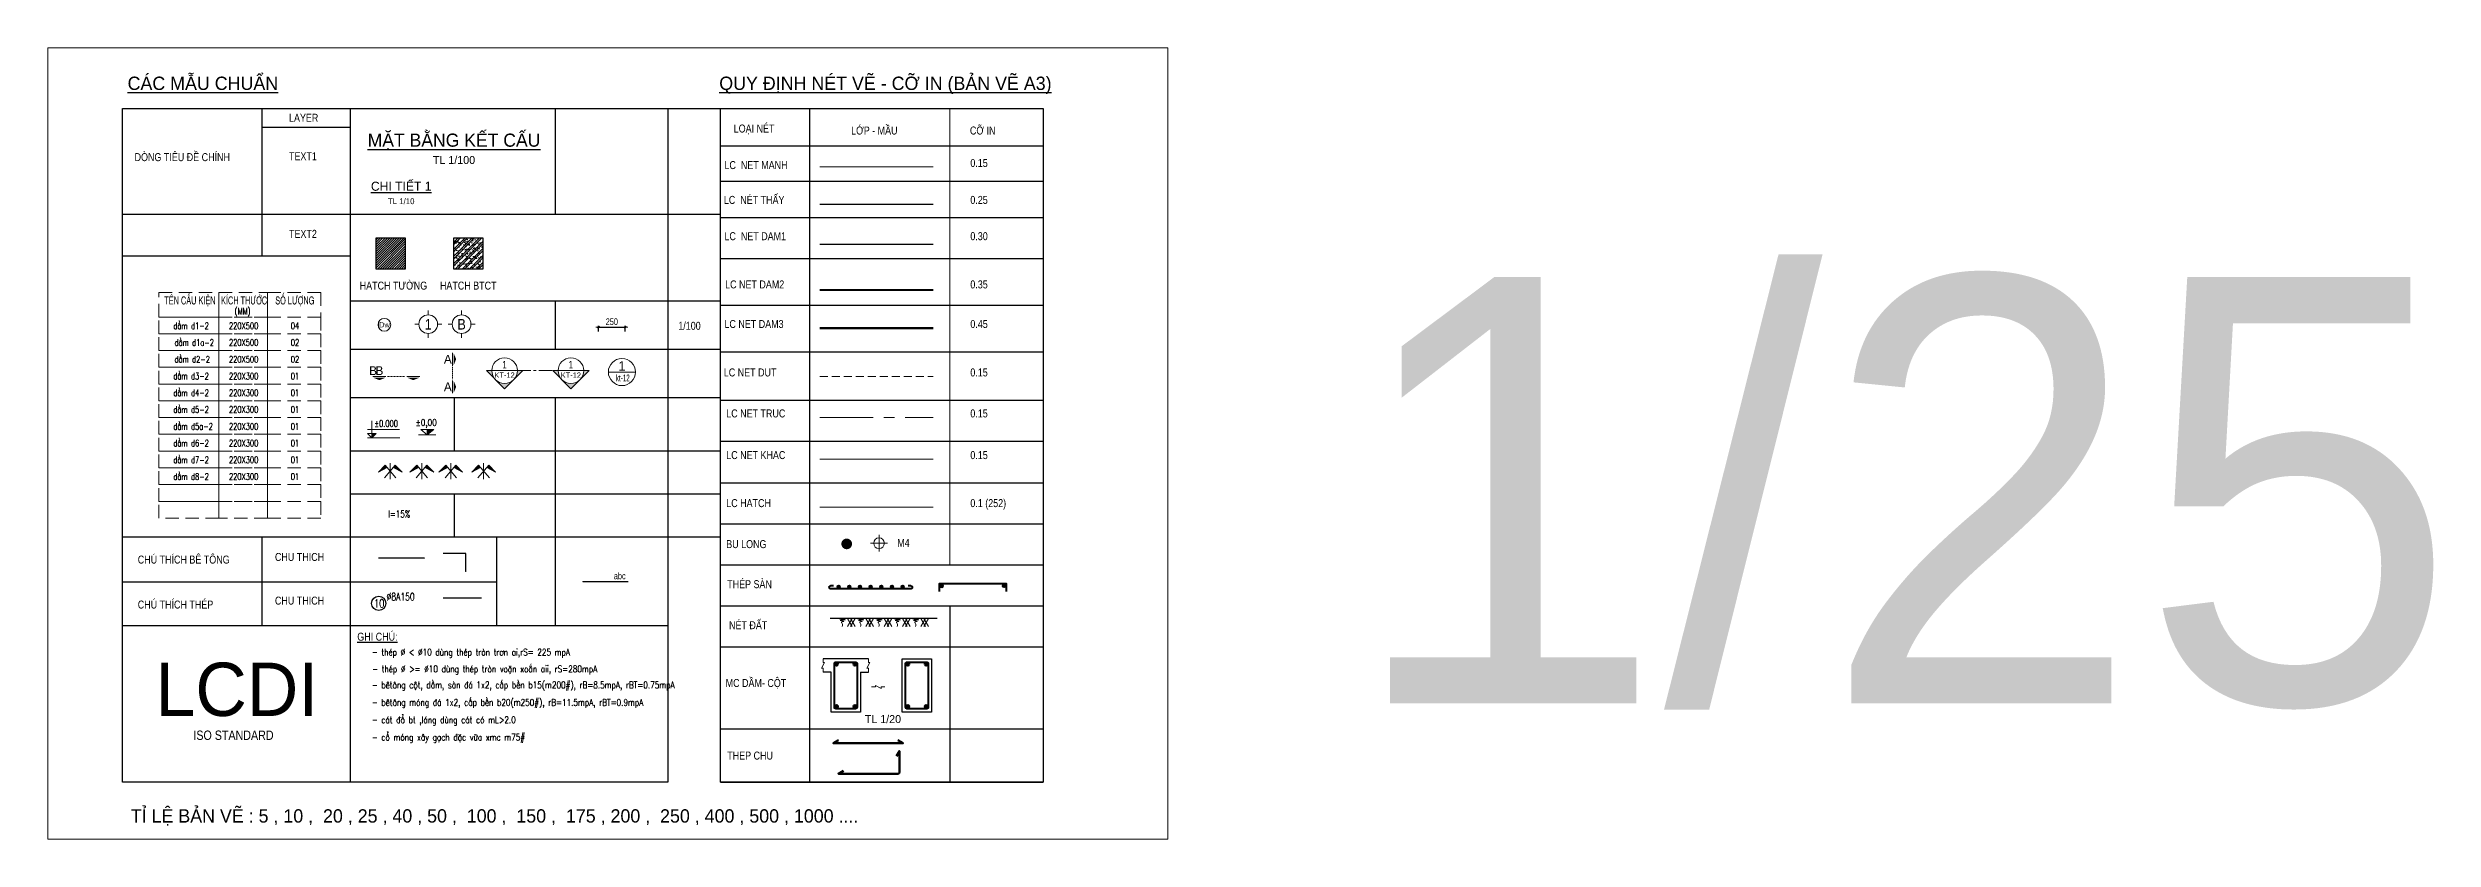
# Model space of a CAD drawing. Header units: millimetres. Extents: x 5243337 to 5938936, y 490824 to 785930.
# Drawn here: x 5243337 to 5265700, y 547435 to 554860 of the extents above; entities that cross this region are included whole.
import ezdxf
from ezdxf.enums import TextEntityAlignment as Align

# ---------------------------------------------------------------- set-up
doc = ezdxf.new("R2010")
doc.units = ezdxf.units.MM
doc.header["$MEASUREMENT"] = 0
doc.header["$PDMODE"] = 32
for name, pattern in [('ACAD_ISO07W100', [3, 0, -3]), ('CENTER', [2, 1.25, -0.25, 0.25, -0.25]), ('CENTERX2', [4, 2.5, -0.5, 0.5, -0.5]), ('DASHDOT', [1, 0.5, -0.25, 0, -0.25]), ('HIDDEN', [0.375, 0.25, -0.125])]:
    doc.linetypes.add(name, pattern=pattern)
doc.layers.get('0').update_dxf_attribs({"lineweight": 0})
doc.layers.get('Defpoints').update_dxf_attribs({"lineweight": 0})
for name, color, linetype, lineweight in [('A-WIPEOUT', 254, 'ACAD_ISO07W100', 0), ('dim', 144, 'Continuous', 13), ('LC Dim', 8, 'Continuous', 18), ('LC Hatch', 252, 'Continuous', 9), ('LC Hatch @ 1', 252, 'Continuous', 9), ('LC ISO', 153, 'Continuous', 13), ('LC Khac', 4, 'Continuous', 9), ('LC MANH DUT', 35, 'HIDDEN', 5), ('LC Net dam 1', 30, 'Continuous', 30), ('LC Net dam2', 6, 'Continuous', 40), ('LC Net dam3', 1, 'Continuous', 60), ('LC Net khuat', 4, 'HIDDEN', 13), ('LC Net manh', 9, 'Continuous', 5), ('LC Net thay', 7, 'Continuous', 25), ('LC Net truc', 8, 'DASHDOT', 13), ('LC Text1', 3, 'Continuous', 20), ('LC Text2', 7, 'Continuous', 25), ('text', 1, 'Continuous', 20)]:
    doc.layers.add(name, color=color, linetype=linetype, lineweight=lineweight)
doc.styles.add('arial', font='arial.ttf', dxfattribs={"width": 0.8})
doc.styles.add('Brief text', font='VHHELS.TTF')
doc.styles.add('General text 2', font='arial.ttf')
doc.styles.add('HOATBIF', font='hoatbif.shx', dxfattribs={"width": 0.8})
doc.styles.add('LC 1', font='VHAVANB.TTF')
doc.styles.add('LC 2', font='VHARIALN.TTF', dxfattribs={"width": 0.7})
doc.styles.add('LC 3', font='vnsimli.shx', dxfattribs={"width": 0.75})
doc.styles.add('T1', font='Vnsimli.shx', dxfattribs={"width": 0.8})
doc.styles.add('T2', font='VHARIAL.TTF', dxfattribs={"width": 0.8})
doc.styles.add('text', font='hoatbif.shx', dxfattribs={"width": 0.7})
doc.styles.add('text1', font='VHHELS.TTF', dxfattribs={"width": 0.7, "height": 300})
doc.dimstyles.new('1-100(1-25)', dxfattribs={"dimscale": 25, "dimtxt": 2.5, "dimasz": 0.35, "dimexe": 0.5, "dimexo": 1, "dimgap": 0.8, "dimtad": 1, "dimdec": 0, "dimzin": 0, "dimdsep": 46, "dimtxsty": 'HOATBIF', "dimblk1": 'DOT', "dimblk2": 'DOT', "dimsah": 1, "dimcen": -1, "dimdle": 1, "dimclrd": 256, "dimclre": 256, "dimclrt": 4, "dimadec": 3, "dimazin": 2, "dimtfac": 0.333333, "dimtdec": 0, "dimtix": 1, "dimtmove": 2, "dimatfit": 3, "dimldrblk": 'DOT', "dimfxl": 1, "dimtvp": 0.833333, "dimtolj": 1, "dimtzin": 0, "dimarcsym": 0})

# ---------------------------------------------------------------- blocks, each defined once
blk = doc.blocks.new('CT')
at = {"layer": 'LC Khac'}
blk.add_hatch(color=252, dxfattribs=at).paths.add_polyline_path([(3.25, 1.6), (1.64, 1.6), (1.64, 0)])
at = {"layer": 'LC Khac', "color": 9, "ltscale": 50}
for p, q in [((12.09, 0), (0, 0)), ((0.05, 3.14), (12, 3.14))]:
    blk.add_line(p, q, dxfattribs=at)
for points in [[(1.64, 0), (0.03, 1.6), (1.64, 1.6)], [(1.64, 6.43), (1.64, 0)], [(1.64, 0), (3.25, 1.6), (1.64, 1.6)]]:
    blk.add_lwpolyline(points, dxfattribs=at)
at = {"layer": 'LC Khac', "color": 3, "style": 'LC 3', "width": 0.75}
blk.add_attdef('CT', (1.91, 3.5), '', height=2.2, dxfattribs=at)
blk = doc.blocks.new('DXicon')
at = {"layer": 'LC Hatch', "ltscale": 50}
for points in [[(-1.15, 4.39), (-1.9, 5.26), (-4.45, 2.69)], [(4.45, 2.69), (1.9, 5.26), (1.15, 4.39)]]:
    blk.add_hatch(color=252, dxfattribs=at).paths.add_polyline_path(points)
at = {"layer": 'LC Net manh', "color": 8, "ltscale": 50}
for p, q in [((-1.9, 5.26), (-4.45, 2.69)), ((-4.45, 2.69), (-1.15, 4.39)), ((-2.13, 0.57), (1.9, 5.26)), ((2.13, 0.57), (-1.9, 5.26)), ((0, 0.04), (0, 6.04)), ((4.45, 2.69), (1.15, 4.39)), ((1.9, 5.26), (4.45, 2.69))]:
    blk.add_line(p, q, dxfattribs=at)
blk = doc.blocks.new('DOT')
at = {"layer": 'dim'}
for p, q in [((-3, 0), (3, 0)), ((-1, -1), (1, 1))]:
    blk.add_line(p, q, dxfattribs=at)
blk.add_lwpolyline([(0.5, 1), (-1, -0.5), (-0.5, -1), (1, 0.5)], close=True, dxfattribs=at)
blk = doc.blocks.new('thep tron 2')
at = {"layer": 'LC Net dam2'}
for p, q in [((-0.5, 0.5), (0.5, 0.5)), ((0.35, 0.85), (-0.35, 0.15)), ((-0.35, 0.85), (0.35, 0.15)), ((0, 1), (0, 0))]:
    blk.add_line(p, q, dxfattribs=at)
blk.add_circle((0, 0.5), 0.5, dxfattribs=at)
blk = doc.blocks.new('theptron1')
at = {"layer": 'LC Net dam3'}
for p, q in [((-0.5, 0), (0.5, 0)), ((-0.35, 0.35), (0.35, -0.35)), ((0.35, 0.35), (-0.35, -0.35)), ((0, 0.5), (0, -0.5))]:
    blk.add_line(p, q, dxfattribs=at)
blk.add_circle((0, 0), 0.5, dxfattribs=at)
blk = doc.blocks.new('mat dat')
at = {"layer": 'LC Net manh'}
for p, q in [((2, 0), (3.73, -3)), ((3.73, 0), (2, -3)), ((3.15, 0), (4.88, -3)), ((4.88, 0), (3.15, -3))]:
    blk.add_line(p, q, dxfattribs=at)
blk.add_spline([(0, 0), (-1.21, -0.12), (1.21, -0.52), (-0.75, -0.75), (0.58, -1.1), (-0.23, -1.33), (0.06, -2.19), (0, -3)], degree=3, dxfattribs=at)
blk = doc.blocks.new('bu lon')
at = {"layer": 'LC Khac', "color": 9}
for p, q in [((0.79, 0), (-0.79, 0)), ((0, -0.79), (0, 0.79))]:
    blk.add_line(p, q, dxfattribs=at)
at = {"layer": 'LC Khac', "color": 7}
blk.add_circle((0, 0), 0.5, dxfattribs=at)
blk = doc.blocks.new('TTRUC')
at = {"layer": 'LC ISO'}
for p, q in [((-6.9, 0), (-10.1, 0)), ((0, 6.9), (0, 10.1)), ((6.9, 0), (10.1, 0)), ((0, -6.9), (0, -10.1))]:
    blk.add_line(p, q, dxfattribs=at)
at = {"layer": 'LC Net manh'}
blk.add_circle((0, 0), 6.95, dxfattribs=at)
blk = doc.blocks.new('TIEUDE1')
at = {"layer": 'LC Text2', "color": 7, "style": 'LC 1'}
blk.add_attdef('TIªU§Ò', text='', height=5, dxfattribs=at).set_placement((0, 0), align=Align.BOTTOM_CENTER)
blk.add_attdef('TL', text='', height=3, dxfattribs=at).set_placement((0, -2), align=Align.TOP_CENTER)
blk = doc.blocks.new('TIEUDE2')
at = {"layer": 'LC Text2', "color": 7, "style": 'LC 1'}
blk.add_attdef('%%UTIªU§Ò', text='', height=3.5, dxfattribs=at).set_placement((0, 0), align=Align.BOTTOM_CENTER)
blk.add_attdef('TL', text='', height=2.2, dxfattribs=at).set_placement((0, -1.8), align=Align.TOP_CENTER)
blk = doc.blocks.new('*D50')
at = {"layer": 'Defpoints', "color": 0, "ltscale": 500, "transparency": 16777216}
for p in [(5248500, 552174), (5248750, 552238), (5248750, 552174)]:
    blk.add_point(p, dxfattribs=at)
at = {"layer": 'LC Dim', "lineweight": -2, "ltscale": 500, "transparency": 16777216}
for p, q in [((5248500, 552199), (5248500, 552250)), ((5248509, 552238), (5248741, 552238)), ((5248750, 552199), (5248750, 552250))]:
    blk.add_line(p, q, dxfattribs=at)
at = {"layer": 'LC Dim', "lineweight": -2, "ltscale": 500, "transparency": 16777216, "xscale": 8.75, "yscale": 8.75, "zscale": 8.75, "rotation": 180}
blk.add_blockref('DOT', (5248500, 552238), dxfattribs=at)
at = {"layer": 'LC Dim', "lineweight": -2, "ltscale": 500, "transparency": 16777216, "xscale": 8.75, "yscale": 8.75, "zscale": 8.75}
blk.add_blockref('DOT', (5248750, 552238), dxfattribs=at)
at = {"layer": 'LC Dim', "color": 4, "ltscale": 500, "transparency": 16777216, "insert": (5248625, 552289), "char_height": 62.5, "attachment_point": 5, "style": 'HOATBIF'}
blk.add_mtext('\\A1;250', dxfattribs=at)
blk = doc.blocks.new('_Dot')
at = {"color": 0, "linetype": 'ByBlock', "lineweight": -2}
blk.add_line((-0.5, 0), (-1, 0), dxfattribs=at)
at = {"color": 0, "linetype": 'ByBlock', "const_width": 0.5}
blk.add_lwpolyline([(-0.25, 0, 1), (0.25, 0, 1)], format="xyb", close=True, dxfattribs=at)
blk = doc.blocks.new('trich CT')
blk.add_line((-500, 0), (500, 0))
blk.add_circle((0, 0), 500)
at = {"layer": 'text', "style": 'text1'}
blk.add_attdef('T', text='', height=350, dxfattribs=at).set_placement((0, 223), align=Align.MIDDLE_CENTER)
at = {"layer": 'text', "linetype": 'ByBlock', "style": 'text', "width": 0.7}
blk.add_attdef('KT', text='', height=250, dxfattribs=at).set_placement((0, -217), align=Align.MIDDLE_CENTER)
blk = doc.blocks.new('*U34')
h = blk.add_hatch(color=256)
h.paths.add_polyline_path([(0, -8.5), (4.2, -4.2, -0.198912), (0, -6, -0.198912), (-4.2, -4.2)])
h.paths.add_polyline_path([(8.5, 0), (6, 0, -0.198912), (4.2, -4.2)])
h.paths.add_polyline_path([(-4.2, -4.2, -0.198912), (-6, 0), (-8.5, 0)])
h = blk.add_hatch(color=256)
h.paths.add_polyline_path([(31.1, -8.5), (35.3, -4.2, -0.198912), (31.1, -6, -0.198912), (26.8, -4.2)])
h.paths.add_polyline_path([(39.6, 0), (37.1, 0, -0.198912), (35.3, -4.2)])
h.paths.add_polyline_path([(26.8, -4.2, -0.198912), (25.1, 0), (22.6, 0)])
for p, q in [((-6, 0), (6, 0)), ((25.1, 0), (37.1, 0))]:
    blk.add_line(p, q)
at = {"linetype": 'CENTER', "ltscale": 5}
blk.add_line((6, 0), (25.1, 0), dxfattribs=at)
for points in [[(6, 0), (8.5, 0), (0, -8.5), (-8.5, 0), (-6, 0)], [(37.1, 0), (39.6, 0), (31.1, -8.5), (22.6, 0), (25.1, 0)]]:
    blk.add_lwpolyline(points)
for centre in [(0, 0), (31.1, 0)]:
    blk.add_circle(centre, 6)
at = {"layer": 'text', "style": 'Brief text', "width": 0.8, "flags": 8}
for tag, p in [('VIEW-NUMBER2', (0, 52)), ('VIEW-NUMBER1', (0, 0))]:
    blk.add_attdef(tag, text='', height=3.5, dxfattribs=at).set_placement(p, align=Align.BOTTOM_CENTER)
at = {"layer": 'text', "style": 'arial', "width": 0.8, "flags": 8}
for tag, p in [('SHEET-NUMBER2', (0, 51.1)), ('SHEET-NUMBER1', (0, -0.9))]:
    blk.add_attdef(tag, text='', height=2.5, dxfattribs=at).set_placement(p, align=Align.TOP_CENTER)
blk = doc.blocks.new('Caodo1')
at = {"layer": 'LC Text1'}
blk.add_hatch(color=256, dxfattribs=at).paths.add_polyline_path([(0, 200), (0, 0), (243, 200)])
for p, q in [((324, 0), (-324, 0)), ((0, 0), (0, 200))]:
    blk.add_line(p, q, dxfattribs=at)
blk.add_lwpolyline([(-243, 200), (243, 200), (0, 0), (0, 0)], close=True, dxfattribs=at)
at = {"layer": 'LC Text1', "style": 'T1', "width": 0.8}
blk.add_attdef('%%P0,00', text='', height=250, dxfattribs=at).set_placement((-39, 460), align=Align.MIDDLE_CENTER)
blk = doc.blocks.new('*U19')
at = {"layer": 'A-WIPEOUT'}
blk.add_lwpolyline([(0, 4.2), (-2.5, 3.4), (-4, 1.3), (-4, -1.3), (-2.5, -3.4), (0, -4.2), (2.5, -3.4), (4, -1.3), (4, 1.3), (2.5, 3.4)], close=True, dxfattribs=at)
blk.add_wipeout([(0, 4.2), (-2.5, 3.4), (-4, 1.3), (-4, -1.3), (-2.5, -3.4), (0, -4.2), (2.5, -3.4), (4, -1.3), (4, 1.3), (2.5, 3.4)]).dxf.layer = 'A-WIPEOUT'
blk.add_circle((0, 0), 4.25)
at = {"layer": 'text', "style": 'General text 2', "width": 0.8, "flags": 8}
blk.add_attdef('SYMBOL', text='', height=3.5, dxfattribs=at).set_placement((0, 0), align=Align.MIDDLE_CENTER)
blk = doc.blocks.new('matcatdoc')
at = {"layer": 'LC Khac', "color": 1, "ltscale": 2}
for p, q in [((0, 485), (0, 0)), ((0, -550), (0, -1036))]:
    blk.add_line(p, q, dxfattribs=at)
for points in [[(134, 243, 0, 471, 0), (37, 243, 275, 275, 0)], [(134, -793, 0, 471, 0), (37, -793, 275, 275, 0)]]:
    blk.add_lwpolyline(points, format="xyseb", dxfattribs=at)
at = {"layer": 'LC MANH DUT', "ltscale": 200}
blk.add_line((0, -49), (0, -506), dxfattribs=at)
at = {"ltscale": 2, "style": 'LC 1'}
for p in [(-179, 243), (-179, -793)]:
    blk.add_attdef('LC', text='', height=330, dxfattribs=at).set_placement(p, align=Align.MIDDLE_CENTER)
blk = doc.blocks.new('*U32')
at = {"layer": 'LC Khac', "color": 1, "ltscale": 2}
for p, q in [((0, 0), (-485, 0)), ((1271, 0), (785, 0))]:
    blk.add_line(p, q, dxfattribs=at)
for points in [[(-243, -134, 0, 471, 0), (-243, -37, 275, 275, 0)], [(1028, -134, 0, 471, 0), (1028, -37, 275, 275, 0)]]:
    blk.add_lwpolyline(points, format="xyseb", dxfattribs=at)
at = {"layer": 'LC MANH DUT', "ltscale": 300}
blk.add_line((66, 0), (732, 0), dxfattribs=at)
at = {"ltscale": 2, "style": 'LC 1'}
for p in [(-243, 222), (1028, 222)]:
    blk.add_attdef('LC', text='', height=330, dxfattribs=at).set_placement(p, align=Align.MIDDLE_CENTER)

msp = doc.modelspace()

# ---------------------------------------------------------------- hatches: boundary and pattern name
at = {"layer": 'LC Hatch @ 1', "ltscale": 2}
h = msp.add_hatch(dxfattribs=at)
h.set_pattern_fill('ANSI31', color=256, scale=125)
h.set_pattern_definition([(45, (5246410.846, 568343.677), (-11.048543, 11.048543), [])])
h.paths.add_polyline_path([(5246689.3, 552783.1), (5246689.3, 553077.4), (5246416.8, 553077.4), (5246416.8, 552783.1)])
h = msp.add_hatch(dxfattribs=at)
h.set_pattern_fill('BTCT', color=256, scale=12.5)
h.set_pattern_definition([(50, (5246540.97, 568343.68), (89.65752, -7.844), [9.375, -103.125]), (355, (5246540.97, 568343.68), (-17.3439, 94.024), [7.5, -82.5]), (100.4514, (5246548.44, 568343.02), (72.31367, 86.17994), [7.9675, -87.64276]), (46.1842, (5246540.97, 568368.68), (133.4051, -20.6899), [14.0625, -154.6875]), (96.6356, (5246552.09, 568366.95), (116.8328, 121.7647), [11.9513, -131.4641]), (351.1842, (5246540.97, 568368.68), (116.8327, 121.7648), [11.25, -123.75]), (21, (5246553.47, 568362.43), (74.61338, -50.32736), [9.375, -103.125]), (326, (5246553.47, 568362.43), (30.4144, 90.64376), [7.5, -82.5]), (71.4514, (5246559.69, 568358.23), (105.02783, 40.3163), [7.9675, -87.64276]), (37.5, (5246540.972, 568343.677), (1.51998, 41.61173), [0, -81.5, 0, -83.75, 0, -82.8125]), (7.5, (5246540.97, 568343.677), (32.88369, 49.30146), [0, -47.75, 0, -79.625, 0, -31.5625]), (327.5, (5246513.097, 568343.677), (66.727805, -2.81936), [0, -31.25, 0, -97.5, 0, -129.375]), (317.5, (5246500.597, 568343.677), (72.89827, 12.51312), [0, -40.625, 0, -64.75, 0, -91.875]), (45, (5246540.97, 568343.677), (-33.14563, 33.14563), []), (45, (5246563.07, 568343.677), (-33.14563, 33.14563), [])])
h.paths.add_polyline_path([(5247415.1, 553077.4), (5247142.6, 553077.4), (5247142.6, 552783.1), (5247415.1, 552783.1)])

# ---------------------------------------------------------------- linework, layer by layer
at = {"layer": 'Defpoints', "ltscale": 0.2}
msp.add_lwpolyline([(5243337, 554859.6), (5253837, 554859.6), (5253837, 547434.6), (5243337, 547434.6)], close=True, dxfattribs=at)
at = {"layer": 'LC Hatch'}
for p, q in [((5251792.6, 554288.5), (5251792.6, 550009.1)), ((5250575.8, 550548.5), (5251638.8, 550548.5))]:
    msp.add_line(p, q, dxfattribs=at)
at = {"layer": 'LC Hatch', "const_width": 50}
for points in [[(5250802.2, 550205.6, -0.4142136), (5250827.2, 550230.6)], [(5250802.2, 550205.6, 0.4142136), (5250827.2, 550180.6)], [(5250852.2, 550205.3, 0.4142136), (5250827.2, 550230.3)], [(5250852.2, 550205.6, -0.4142136), (5250827.2, 550180.6)]]:
    msp.add_lwpolyline(points, format="xyb", dxfattribs=at)
at = {"layer": 'LC Khac', "ltscale": 0.5}
msp.add_line((5250575.8, 550999), (5251638.8, 550999), dxfattribs=at)
at = {"layer": 'LC Net dam 1'}
msp.add_line((5250575.8, 553016.9), (5251638.8, 553016.9), dxfattribs=at)
at = {"layer": 'LC Net dam2', "ltscale": 5}
msp.add_line((5251638.8, 552586.8), (5250575.8, 552586.8), dxfattribs=at)
at = {"layer": 'LC Net dam2'}
msp.add_lwpolyline([(5251401.7, 549814), (5251426.7, 549814, -0.4142136), (5251441, 549799.8), (5251441, 549798.2, -0.4142136), (5251426.7, 549784), (5251052.4, 549784), (5250678.1, 549784, -0.4142136), (5250663.9, 549798.2), (5250663.9, 549799.8, -0.4142136), (5250678.1, 549814), (5250703.1, 549814)], format="xyb", dxfattribs=at)
msp.add_lwpolyline([(5251697.3, 549758), (5251697.3, 549833), (5252322.3, 549833), (5252322.3, 549758)], dxfattribs=at)
for points in [[(5250711.5, 548671.9), (5250711.5, 549084.4, -0.4142136), (5250724, 549096.9), (5250911.5, 549096.9, -0.4142136), (5250924, 549084.4), (5250924, 548671.9, -0.4142136), (5250911.5, 548659.4), (5250724, 548659.4, -0.4142136)], [(5251379.6, 548671.9), (5251379.6, 549084.4, -0.4142136), (5251392.1, 549096.9), (5251579.6, 549096.9, -0.4142136), (5251592.1, 549084.4), (5251592.1, 548671.9, -0.4142136), (5251579.6, 548659.4), (5251392.1, 548659.4, -0.4142136)]]:
    msp.add_lwpolyline(points, format="xyb", close=True, dxfattribs=at)
at = {"layer": 'LC Net dam3', "ltscale": 0.5}
msp.add_line((5250575.8, 552228.6), (5251638.8, 552228.6), dxfattribs=at)
at = {"layer": 'LC Net dam3', "ltscale": 5}
msp.add_lwpolyline([(5250750, 548364.3), (5250701.3, 548336.2), (5251355.1, 548336.2), (5251306.4, 548364.3)], dxfattribs=at)
at = {"layer": 'LC Net dam3'}
msp.add_lwpolyline([(5251293, 548213), (5251321.2, 548261.7), (5251321.2, 548062.1, -0.4142136), (5251308.7, 548049.6), (5250749.3, 548049.6), (5250798, 548077.8)], format="xyb", dxfattribs=at)
at = {"layer": 'LC Net khuat', "ltscale": 300}
msp.add_line((5250575.8, 551774.2), (5251638.8, 551774.2), dxfattribs=at)
at = {"layer": 'LC Net manh'}
msp.add_line((5250575.8, 553742.1), (5251638.8, 553742.1), dxfattribs=at)
for points in [[(5250605.3, 549003.2), (5250605.3, 549039), (5250590.9, 549039), (5250619.6, 549092.4), (5250605.3, 549092.4), (5250605.3, 549128.2)], [(5251030.3, 549003.2), (5251030.3, 549039), (5251015.9, 549039), (5251044.6, 549092.4), (5251030.3, 549092.4), (5251030.3, 549128.2)], [(5251060.4, 548864.3), (5251096.2, 548864.3), (5251096.2, 548878.6), (5251149.6, 548849.9), (5251149.6, 548864.3), (5251185.4, 548864.3)]]:
    msp.add_lwpolyline(points, dxfattribs=at)
at = {"layer": 'LC Net thay'}
for p, q in [((5245342.9, 554288.5), (5245342.9, 552906.3)), ((5246171.2, 554288.5), (5246171.2, 547971.7)), ((5248093.8, 554288.5), (5248093.8, 553297.8)), ((5249151.6, 554288.5), (5249644.4, 554288.5)), ((5250476.8, 554288.5), (5250476.8, 547971.7)), ((5246171.2, 554110.9), (5245342.9, 554110.9)), ((5249644.4, 553938.1), (5252668.7, 553938.1)), ((5249644.4, 553607.3), (5252668.7, 553607.3)), ((5244038.2, 553297.8), (5248093.8, 553297.8)), ((5244038.2, 553297.8), (5249644.4, 553297.8)), ((5249644.4, 553268.4), (5252668.7, 553268.4)), ((5250575.8, 553392.3), (5251638.8, 553392.3)), ((5244038.2, 552906.3), (5246171.2, 552906.3)), ((5249644.4, 552882.2), (5252668.7, 552882.2)), ((5246171.2, 552486), (5249644.4, 552486)), ((5248093.8, 552486), (5248093.8, 552031.6)), ((5249644.4, 552444.8), (5252668.7, 552444.8)), ((5246171.2, 552031.6), (5249644.4, 552031.6)), ((5249644.4, 552007.5), (5252668.7, 552007.5)), ((5246171.2, 551577.3), (5249644.4, 551577.3)), ((5247148.1, 551577.3), (5247148.1, 551079.4)), ((5248093.8, 551577.3), (5248093.8, 549439.4)), ((5249644.4, 551553.1), (5252668.7, 551553.1)), ((5246171.2, 551079.4), (5249644.4, 551079.4)), ((5249644.4, 551168.7), (5252668.7, 551168.7)), ((5246171.2, 550674.4), (5248093.8, 550674.4)), ((5246171.2, 550674.4), (5249644.4, 550674.4)), ((5247148.1, 550674.4), (5247148.1, 550271.6)), ((5249644.4, 550777.9), (5252668.7, 550777.9)), ((5249644.4, 550393.5), (5252668.7, 550393.5)), ((5244038.2, 550271.6), (5249644.4, 550271.6)), ((5245342.9, 550271.6), (5245342.9, 549439.4)), ((5247546.5, 549439.4), (5247546.5, 550271.6)), ((5249644.4, 550009.1), (5252668.7, 550009.1)), ((5244038.2, 549848.9), (5247546.5, 549848.9)), ((5249644.4, 549624.6), (5252668.7, 549624.6)), ((5251676.2, 549506.4), (5250671.2, 549506.4)), ((5251792.6, 549624.6), (5251792.6, 547971.7)), ((5244038.2, 549439.4), (5249151.6, 549439.4)), ((5244038.2, 549439.4), (5249151.6, 549439.4)), ((5249644.4, 549240.2), (5252668.7, 549240.2)), ((5251030.3, 549128.2), (5250605.3, 549128.2)), ((5250680.3, 549003.2), (5250605.3, 549003.2)), ((5250955.3, 549003.2), (5251030.3, 549003.2)), ((5249644.4, 548471.4), (5252668.7, 548471.4)), ((5249644.4, 547971.7), (5252668.7, 547971.7))]:
    msp.add_line(p, q, dxfattribs=at)
for points in [[(5244038.2, 554288.5), (5249151.6, 554288.5), (5249151.6, 547971.7), (5244038.2, 547971.7)], [(5249644.4, 554288.5), (5252668.7, 554288.5), (5252668.7, 547971.7), (5249644.4, 547971.7)], [(5251348.3, 549128.2), (5251623.3, 549128.2), (5251623.3, 548628.2), (5251348.3, 548628.2)]]:
    msp.add_lwpolyline(points, close=True, dxfattribs=at)
msp.add_lwpolyline([(5250955.3, 549003.2), (5250955.3, 548628.2), (5250680.3, 548628.2), (5250680.3, 549003.2)], dxfattribs=at)
at = {"layer": 'LC Net truc', "linetype": 'CENTERX2', "ltscale": 200}
msp.add_line((5250575.8, 551389.8), (5251638.8, 551389.8), dxfattribs=at)
at = {"layer": 'LC Text2', "ltscale": 2}
for points in [[(5246416.8, 553077.4), (5246689.3, 553077.4), (5246689.3, 552783.1), (5246416.8, 552783.1)], [(5247142.6, 553077.4), (5247415.1, 553077.4), (5247415.1, 552783.1), (5247142.6, 552783.1)]]:
    msp.add_lwpolyline(points, close=True, dxfattribs=at)
at = {"layer": 'LC Text2', "ltscale": 100}
msp.add_circle((5246440.2, 549647.8), 66.9, dxfattribs=at)

# ---------------------------------------------------------------- block references
ref = msp.add_blockref('matcatdoc', (5247132.4, 551876.9), dxfattribs=dict(xscale=0.2499999999999201, yscale=0.2499999999999201, zscale=0.2499999999999201))
ref.add_attrib('LC', 'A', dxfattribs={"ltscale": 2, "height": 82.5, "style": 'LC 1'}).set_placement((5247087.8, 551678.6), align=Align.MIDDLE_CENTER)
ref.add_attrib('LC', 'A', dxfattribs={"ltscale": 2, "height": 82.5, "style": 'LC 1'}).set_placement((5247087.8, 551937.5), align=Align.MIDDLE_CENTER)
ref = msp.add_blockref('*U32', (5246507, 551774.4), dxfattribs=dict(xscale=0.2499999999999201, yscale=0.2499999999999201, zscale=0.2499999999999201))
ref.add_attrib('LC', 'B', dxfattribs={"ltscale": 2, "height": 82.5, "style": 'LC 1'}).set_placement((5246387.1, 551830), align=Align.MIDDLE_CENTER)
ref.add_attrib('LC', 'B', dxfattribs={"ltscale": 2, "height": 82.5, "style": 'LC 1'}).set_placement((5246446.3, 551830), align=Align.MIDDLE_CENTER)
at = {"layer": 'LC Dim'}
for p, xscale, yscale, zscale in [((5250731.5, 549076.9), 25.00000000003251, 25.00000000003251, 25.00000000003251), ((5250904, 549076.9), -25.00000000003251, 25.00000000001238, 24.99999999999798), ((5251399.6, 549076.9), 25.00000000003251, 25.00000000003251, 25.00000000003251), ((5251572.1, 549076.9), -25.00000000003251, 25.00000000001238, 24.99999999999798)]:
    msp.add_blockref('theptron1', p, dxfattribs=dict(at, xscale=xscale, yscale=yscale, zscale=zscale))
at = {"layer": 'LC Dim', "rotation": 180}
for p, xscale, yscale, zscale in [((5250731.5, 548679.4), -25.00000000003251, 25.00000000001238, 24.99999999999798), ((5250904, 548679.4), 25.00000000003251, 25.00000000003251, 25.00000000003251), ((5251399.6, 548679.4), -25.00000000003251, 25.00000000001238, 24.99999999999798), ((5251572.1, 548679.4), 25.00000000003251, 25.00000000003251, 25.00000000003251)]:
    msp.add_blockref('theptron1', p, dxfattribs=dict(at, xscale=xscale, yscale=yscale, zscale=zscale))
at = {"layer": 'LC Hatch', "xscale": 25.00000000003251, "yscale": 25.00000000003251, "zscale": 25.00000000003251}
for p in [(5246547.7, 550811.5), (5246843.9, 550811.5), (5247115.2, 550811.5), (5247423.7, 550811.5)]:
    msp.add_blockref('DXicon', p, dxfattribs=at)
at = {"layer": 'LC ISO', "xscale": 12.5980524502425, "yscale": 12.5980524502425, "zscale": 12.5980524502425}
for p in [(5246904.3, 552266.4), (5247216.9, 552266.4)]:
    msp.add_blockref('TTRUC', p, dxfattribs=at)
at = {"layer": 'LC ISO'}
ref = msp.add_blockref('*U34', (5247619.6, 551830.6), dxfattribs=dict(at, xscale=19.99999999999361, yscale=19.99999999999361, zscale=19.99999999999361))
ref.add_attrib('VIEW-NUMBER1', '1', dxfattribs={"layer": 'text', "height": 70, "style": 'Brief text', "width": 0.8}).set_placement((5247619.6, 551830.6), align=Align.BOTTOM_CENTER)
ref.add_attrib('SHEET-NUMBER1', 'KT-12', dxfattribs={"layer": 'text', "height": 50, "style": 'arial', "width": 0.8}).set_placement((5247619.6, 551813.1), align=Align.TOP_CENTER)
ref.add_attrib('VIEW-NUMBER2', '1', dxfattribs={"layer": 'text', "height": 70, "style": 'Brief text', "width": 0.8}).set_placement((5248241.2, 551830.6), align=Align.BOTTOM_CENTER)
ref.add_attrib('SHEET-NUMBER2', 'KT-12', dxfattribs={"layer": 'text', "height": 50, "style": 'arial', "width": 0.8}).set_placement((5248241.2, 551813.1), align=Align.TOP_CENTER)
ref = msp.add_blockref('trich CT', (5248720, 551817.3), dxfattribs=dict(at, xscale=0.254571428571429, yscale=0.254571428571429, zscale=0.254571428571429))
ref.add_attrib('T', '1', dxfattribs={"layer": 'LC Text2', "height": 89.1, "style": 'text1'}).set_placement((5248720, 551874), align=Align.MIDDLE_CENTER)
ref.add_attrib('KT', ' kt-12', dxfattribs={"layer": 'LC Text2', "linetype": 'ByBlock', "height": 63.64, "style": 'text', "width": 0.55}).set_placement((5248720, 551762), align=Align.MIDDLE_CENTER)
at = {"layer": 'LC Khac'}
for name, p, xscale, yscale, zscale in [('bu lon', (5251130.3, 550211.6), 99.99999999987898, 99.99999999987898, 99.99999999987898), ('mat dat', (5250785.1, 549506.4), 25.00000000003251, 25.00000000003251, 25.00000000003251), ('mat dat', (5250957, 549506.4), 25.00000000003251, 25.00000000003251, 25.00000000003251), ('mat dat', (5251129, 549506.4), 25.00000000003251, 25.00000000003251, 25.00000000003251), ('mat dat', (5251300.9, 549506.4), 25.00000000003251, 25.00000000003251, 25.00000000003251), ('mat dat', (5251472.8, 549506.4), 25.00000000003251, 25.00000000003251, 25.00000000003251)]:
    msp.add_blockref(name, p, dxfattribs=dict(at, xscale=xscale, yscale=yscale, zscale=zscale))
at = {"layer": 'LC Net dam2', "xscale": 25.00000000003251, "yscale": 25.00000000003251, "zscale": 25.00000000003251}
for p in [(5250751.9, 549791.5), (5250851.9, 549791.5), (5250951.9, 549791.5), (5251051.9, 549791.5), (5251151.9, 549791.5), (5251251.9, 549791.5), (5251351.9, 549791.5)]:
    msp.add_blockref('thep tron 2', p, dxfattribs=at)
at = {"layer": 'LC Net dam2', "rotation": 180}
for p, xscale, yscale, zscale in [((5251717.3, 549825.5), -25.00000000003251, 25.00000000001238, 24.99999999999798), ((5252302.3, 549825.5), 25.00000000003251, 25.00000000003251, 25.00000000003251)]:
    msp.add_blockref('thep tron 2', p, dxfattribs=dict(at, xscale=xscale, yscale=yscale, zscale=zscale))
at = {"layer": 'LC Text1'}
ref = msp.add_blockref('CT', (5246334.2, 551199.7), dxfattribs=dict(at, xscale=25.00000000003251, yscale=25.00000000003251, zscale=25.00000000003251))
ref.add_attrib('CT', '%%P0.000', (5246400.2, 551303.3), dxfattribs={"color": 3, "height": 62, "style": 'LC 3', "width": 0.7})
ref = msp.add_blockref('Caodo1', (5246895.4, 551229.2), dxfattribs=dict(at, xscale=0.2499999999999201, yscale=0.2499999999999201, zscale=0.2499999999999201))
ref.add_attrib('%%P0,00', '%%p0,00', dxfattribs={"layer": 'LC Text2', "height": 62.5, "style": 'T1', "width": 0.8}).set_placement((5246885.6, 551344.1), align=Align.MIDDLE_CENTER)
at = {"layer": 'LC Text2'}
ref = msp.add_blockref('TIEUDE1', (5247145.7, 553893.8), dxfattribs=dict(at, xscale=25.00000000004033, yscale=25.00000000004033, zscale=25.00000000004033))
ref.add_attrib('TIªU§Ò', '%%UmÆt b»ng kÕt cÊu', dxfattribs={"color": 7, "height": 123.11, "style": 'LC 1'}).set_placement((5247145.7, 553893.8), align=Align.BOTTOM_CENTER)
ref.add_attrib('TL', 'TL 1/100', dxfattribs={"color": 7, "height": 75, "style": 'LC 1'}).set_placement((5247145.7, 553843.8), align=Align.TOP_CENTER)
ref = msp.add_blockref('TIEUDE2', (5246650.7, 553492.2), dxfattribs=dict(at, xscale=25.00000000004033, yscale=25.00000000004033, zscale=25.00000000004033))
ref.add_attrib('%%UTIªU§Ò', '%%Uchi tiÕt 1', dxfattribs={"color": 7, "height": 84.904, "style": 'LC 1'}).set_placement((5246650.7, 553492.2), align=Align.BOTTOM_CENTER)
ref.add_attrib('TL', 'TL 1/10', dxfattribs={"color": 7, "height": 55, "style": 'LC 1'}).set_placement((5246650.7, 553447.2), align=Align.TOP_CENTER)

# ---------------------------------------------------------------- texts
at = {"ltscale": 2, "insert": (5248643.6, 549873.1), "char_height": 62.5, "attachment_point": 7, "style": 'HOATBIF'}
msp.add_mtext('abc', dxfattribs=at)
at = {"layer": 'LC Text1', "ltscale": 0.2, "style": 'LC 1', "width": 0.9}
for s, p in [('1', (5246904.3, 552186.2)), ('B', (5247216.9, 552186.2))]:
    msp.add_text(s, height=98.6, dxfattribs=at).set_placement(p, align=Align.BOTTOM_CENTER)
at = {"layer": 'LC Text1', "style": 'LC 3', "width": 0.8}
for s, p in [('- thÐp %%C < %%C10 dïng thÐp trßn tr¬n ai,rS= 225 mpA', (5246375.4, 549159)), ('- thÐp %%C >= %%C10 dïng thÐp trßn voÆn xo¾n aii, rS=280mpA', (5246377.9, 549001.2)), ('- bªt«ng cét, dÇm, sµn ®¸ 1x2, cÊp bÒn b15(m200#), rB=8.5mpA, rBT=0.75mpA', (5246374.9, 548850.8)), ('- bªt«ng mãng ®¸ 1x2, cÊp bÒn b20(m250#), rB=11.5mpA, rBT=0.9mpA', (5246374.9, 548687.5)), ('- c¸t ®æ bt ,l¸ng dïng c¸t cã mL>2.0', (5246374.9, 548524.2)), ('- cæ mãng x©y g¹ch ®Æc v÷a xmc m75#', (5246374.9, 548360.9))]:
    msp.add_text(s, height=62.5, dxfattribs=at).set_placement(p)
at = {"layer": 'LC Text2', "lineweight": -2}
for s, height, style, p in [('%%uc¸c mÉu chuÈn', 125, 'LC 1', (5244085.7, 554463.1)), ('%%Uquy ®Þnh nÐt vÏ - cì in (b¶n vÏ A3)', 125, 'LC 1', (5249632.3, 554463.1)), ('tl 1/20', 75, 'LC 1', (5250996.5, 548524.9)), ('iso standard', 87.5, 'LC 2', (5244702.5, 548367.1)), ('tØ lÖ b¶n vÏ : 5 , 10 ,  20 , 25 , 40 , 50 ,  100 ,  150 ,  175 , 200 ,  250 , 400 , 500 , 1000 ....', 125, 'LC 1', (5244115.7, 547591.5))]:
    msp.add_text(s, height=height, dxfattribs=dict(at, style=style)).set_placement(p)
at = {"layer": 'LC Text2', "style": 'T2', "width": 0.8}
for s, p in [('layer', (5245599.1, 554164.4)), ('lo¹i nÐt', (5249767.6, 554063.9)), ('Líp - mÇu', (5250868.5, 554045.2)), ('cì in', (5251982.2, 554045.2)), ('dßng tiªu ®Ò chÝnh', (5244151.5, 553795.6)), ('text1', (5245599.1, 553804.1)), ('LC  Net manh', (5249681.2, 553721)), ('0.15', (5251986, 553740.7)), ('LC  nÐt thÊy', (5249675.4, 553394.3)), ('0.25 ', (5251986, 553394.3)), ('text2', (5245599.1, 553076.1)), ('LC  Net dam1', (5249681.2, 553054.1)), ('0.30', (5251986, 553054.1)), ('LC Net dam2', (5249687.3, 552601.8)), ('0.35', (5251986, 552601.8)), ('1/100', (5249248.4, 552213.6)), ('LC Net dam3', (5249681.1, 552230.5)), ('0.45', (5251986, 552230.5)), ('LC Net dut', (5249674.9, 551776.2)), ('0.15', (5251986, 551776.2)), ('LC Net truc', (5249697.7, 551391.8)), ('0.15', (5251986, 551391.8)), ('LC Net khac', (5249697.7, 551001)), ('0.15', (5251986, 551001)), ('LC Hatch', (5249697.7, 550550.5)), ('0.1 (252)', (5251986, 550550.5)), ('bu long', (5249697.9, 550166)), ('m4', (5251301.1, 550177.7)), ('chó thÝch bª t«ng', (5244181.2, 550020.8)), ('chu thich', (5245467.4, 550045.4)), ('chó thÝch thÐp', (5244181.2, 549598.9)), ('chu thich', (5245467.4, 549636)), ('thÐp sµn', (5249706.6, 549790.1)), ('nÐt ®Êt', (5249724, 549405.6)), ('%%Ughi chó:', (5246239.3, 549297.3)), ('mc dÇm- cét', (5249692.4, 548863.1)), ('thep chu', (5249707.2, 548182.6))]:
    msp.add_text(s, height=75, dxfattribs=at).set_placement(p)
at = {"layer": 'LC Text2', "lineweight": -2, "style": 'LC 1'}
for s, height, p in [('1/25', 4000, (5260719.4, 550786.7)), ('LCDI', 500, (5245110.5, 548841.8))]:
    msp.add_text(s, height=height, dxfattribs=at).set_placement(p, align=Align.MIDDLE)
at = {"layer": 'LC Text2', "lineweight": -2, "style": 'T2', "width": 0.8}
for s, p in [('HATCH T¦êNG', (5246261.9, 552590.5)), ('HATCH BTCT', (5247013.9, 552590.5))]:
    msp.add_text(s, height=75, dxfattribs=at).set_placement(p)
at = {"layer": 'LC Text2', "ltscale": 100, "style": 'LC 3', "width": 0.75}
msp.add_text('10', height=76.39, dxfattribs=at).set_placement((5246444, 549647.8), align=Align.MIDDLE_CENTER)
at = {"layer": 'LC Text2', "linetype": 'ByBlock', "style": 'LC 3', "width": 0.75}
msp.add_text('%%C8A150', height=69.44, dxfattribs=at).set_placement((5246513.6, 549675.5))

# ---------------------------------------------------------------- dimensions: what is measured, and where the dimension line sits
at = {"layer": 'LC Dim', "ltscale": 500}
dim = msp.add_linear_dim(base=(5248750.2, 552237.5), p1=(5248500.2, 552174.2), p2=(5248750.2, 552174.2), dimstyle='1-100(1-25)', dxfattribs=at)
dim.commit()
dim.dimension.update_dxf_attribs({"geometry": '*D50', "text_midpoint": (5248625.2, 552288.8)})

# ---------------------------------------------------------------- leaders
at = {"layer": 'LC Dim', "ltscale": 2}
for points in [[(5246869, 550071.7), (5246438.6, 550071.7)], [(5247256.8, 549946.1), (5247256.8, 550114.9), (5247043.3, 550114.9)], [(5247402, 549697.7), (5247075.6, 549697.7), (5247045.2, 549697.7)]]:
    msp.add_leader(points, dimstyle='1-100(1-25)', dxfattribs=at)
at = {"layer": 'LC Dim', "ltscale": 2, "annotation_type": 0, "has_hookline": 1, "hookline_direction": 0, "text_width": 133.3}
msp.add_leader([(5248353, 549853.1), (5248623.6, 549853.1)], dimstyle='1-100(1-25)', override={"dimgap": 0.8, "dimtad": 1}, dxfattribs=at)

# ---------------------------------------------------------------- next in the draw order: block references
at = {"layer": 'LC Net manh'}
ref = msp.add_blockref('*U19', (5246493.5, 552260.5), dxfattribs=dict(at, xscale=14.11764705881527, yscale=14.11764705881527, zscale=14.11764705881527))
ref.add_attrib('SYMBOL', 'Dw', dxfattribs={"layer": 'text', "height": 49.41, "style": 'General text 2', "width": 0.8}).set_placement((5246493.5, 552260.5), align=Align.MIDDLE_CENTER)

# ---------------------------------------------------------------- next in the draw order: wipeouts: each hides what was drawn before it
at = {"ltscale": 500}
for points, layer in [([(5246483, 550425.9), (5246483, 550539.5), (5246766.4, 550539.5), (5246766.4, 550572.3), (5246837, 550482.7), (5246766.4, 550393.2), (5246766.4, 550425.9)], 'LC Hatch'), ([(5244377.8, 552563.7), (5245896.4, 552563.7), (5245896.4, 550447.3), (5244377.8, 550447.3)], 'LC Net truc')]:
    msp.add_wipeout(points, dxfattribs=at).dxf.layer = layer

# ---------------------------------------------------------------- next in the draw order: linework, layer by layer
at = {"layer": 'LC MANH DUT', "ltscale": 500}
for points in [[(5244377.8, 552563.7), (5244940.1, 552563.7), (5244940.1, 552333.5), (5244377.8, 552333.5)], [(5244940.1, 552563.7), (5245398.1, 552563.7), (5245398.1, 552333.5), (5244940.1, 552333.5)], [(5245398.1, 552563.7), (5245896.4, 552563.7), (5245896.4, 552333.5), (5245398.1, 552333.5)], [(5244377.8, 552333.5), (5244940.1, 552333.5), (5244940.1, 552176.3), (5244377.8, 552176.3)], [(5244377.8, 552176.3), (5244940.1, 552176.3), (5244940.1, 552019.1), (5244377.8, 552019.1)], [(5244940.1, 552333.5), (5245398.1, 552333.5), (5245398.1, 552176.3), (5244940.1, 552176.3)], [(5244940.1, 552176.3), (5245398.1, 552176.3), (5245398.1, 552019.1), (5244940.1, 552019.1)], [(5245398.1, 552333.5), (5245896.4, 552333.5), (5245896.4, 552176.3), (5245398.1, 552176.3)], [(5245398.1, 552176.3), (5245896.4, 552176.3), (5245896.4, 552019.1), (5245398.1, 552019.1)], [(5244377.8, 552019.1), (5244940.1, 552019.1), (5244940.1, 551861.9), (5244377.8, 551861.9)], [(5244940.1, 552019.1), (5245398.1, 552019.1), (5245398.1, 551861.9), (5244940.1, 551861.9)], [(5245398.1, 552019.1), (5245896.4, 552019.1), (5245896.4, 551861.9), (5245398.1, 551861.9)], [(5244377.8, 551861.9), (5244940.1, 551861.9), (5244940.1, 551704.7), (5244377.8, 551704.7)], [(5244377.8, 551704.7), (5244940.1, 551704.7), (5244940.1, 551547.6), (5244377.8, 551547.6)], [(5244940.1, 551861.9), (5245398.1, 551861.9), (5245398.1, 551704.7), (5244940.1, 551704.7)], [(5244940.1, 551704.7), (5245398.1, 551704.7), (5245398.1, 551547.6), (5244940.1, 551547.6)], [(5245398.1, 551861.9), (5245896.4, 551861.9), (5245896.4, 551704.7), (5245398.1, 551704.7)], [(5245398.1, 551704.7), (5245896.4, 551704.7), (5245896.4, 551547.6), (5245398.1, 551547.6)], [(5244377.8, 551547.6), (5244940.1, 551547.6), (5244940.1, 551390.4), (5244377.8, 551390.4)], [(5244940.1, 551547.6), (5245398.1, 551547.6), (5245398.1, 551390.4), (5244940.1, 551390.4)], [(5245398.1, 551547.6), (5245896.4, 551547.6), (5245896.4, 551390.4), (5245398.1, 551390.4)], [(5244377.8, 551390.4), (5244940.1, 551390.4), (5244940.1, 551233.2), (5244377.8, 551233.2)], [(5244940.1, 551390.4), (5245398.1, 551390.4), (5245398.1, 551233.2), (5244940.1, 551233.2)], [(5245398.1, 551390.4), (5245896.4, 551390.4), (5245896.4, 551233.2), (5245398.1, 551233.2)], [(5244377.8, 551233.2), (5244940.1, 551233.2), (5244940.1, 551076), (5244377.8, 551076)], [(5244377.8, 551076), (5244940.1, 551076), (5244940.1, 550918.8), (5244377.8, 550918.8)], [(5244940.1, 551233.2), (5245398.1, 551233.2), (5245398.1, 551076), (5244940.1, 551076)], [(5244940.1, 551076), (5245398.1, 551076), (5245398.1, 550918.8), (5244940.1, 550918.8)], [(5245398.1, 551233.2), (5245896.4, 551233.2), (5245896.4, 551076), (5245398.1, 551076)], [(5245398.1, 551076), (5245896.4, 551076), (5245896.4, 550918.8), (5245398.1, 550918.8)], [(5244377.8, 550918.8), (5244940.1, 550918.8), (5244940.1, 550761.7), (5244377.8, 550761.7)], [(5244940.1, 550918.8), (5245398.1, 550918.8), (5245398.1, 550761.7), (5244940.1, 550761.7)], [(5245398.1, 550918.8), (5245896.4, 550918.8), (5245896.4, 550761.7), (5245398.1, 550761.7)], [(5244377.8, 550761.7), (5244940.1, 550761.7), (5244940.1, 550604.5), (5244377.8, 550604.5)], [(5244377.8, 550604.5), (5244940.1, 550604.5), (5244940.1, 550447.3), (5244377.8, 550447.3)], [(5244940.1, 550761.7), (5245398.1, 550761.7), (5245398.1, 550604.5), (5244940.1, 550604.5)], [(5244940.1, 550604.5), (5245398.1, 550604.5), (5245398.1, 550447.3), (5244940.1, 550447.3)], [(5245398.1, 550761.7), (5245896.4, 550761.7), (5245896.4, 550604.5), (5245398.1, 550604.5)], [(5245398.1, 550604.5), (5245896.4, 550604.5), (5245896.4, 550447.3), (5245398.1, 550447.3)]]:
    msp.add_lwpolyline(points, close=True, dxfattribs=at)

# ---------------------------------------------------------------- next in the draw order: texts
at = {"layer": 'LC Text1', "style": 'LC 3'}
for s, height, width, p in [('(MM)', 62, 0.7, (5245088.7, 552358.3)), ('dÇm d1-2', 62, 0.7, (5244516, 552219.8)), ('220X500', 62, 0.7, (5245036.3, 552219.8)), ('04', 62, 0.7, (5245615.8, 552219.8)), ('dÇm d1a-2', 62, 0.7, (5244526.2, 552062.6)), ('dÇm d2-2', 62, 0.7, (5244526.2, 551905.5)), ('220X500', 62, 0.7, (5245036.3, 552062.6)), ('220X500', 62, 0.7, (5245036.3, 551905.5)), ('02', 62, 0.7, (5245615.8, 552062.6)), ('02', 62, 0.7, (5245615.8, 551905.5)), ('dÇm d3-2', 62, 0.7, (5244516, 551748.3)), ('220X300', 62, 0.7, (5245036.3, 551748.3)), ('01', 62, 0.7, (5245615.8, 551748.3)), ('dÇm d4-2', 62, 0.7, (5244516, 551591.1)), ('dÇm d5-2', 62, 0.7, (5244516, 551433.9)), ('220X300', 62, 0.7, (5245036.3, 551591.1)), ('220X300', 62, 0.7, (5245036.3, 551433.9)), ('01', 62, 0.7, (5245615.8, 551591.1)), ('01', 62, 0.7, (5245615.8, 551433.9)), ('dÇm d5a-2', 62, 0.7, (5244516, 551276.7)), ('220X300', 62, 0.7, (5245036.3, 551276.7)), ('01', 62, 0.7, (5245615.8, 551276.7)), ('dÇm d6-2', 62, 0.7, (5244516, 551119.6)), ('dÇm d7-2', 62, 0.7, (5244516, 550962.4)), ('220X300', 62, 0.7, (5245036.3, 551119.6)), ('01', 62, 0.7, (5245615.8, 551119.6)), ('dÇm d8-2', 62, 0.7, (5244516, 550805.2)), ('220X300', 62, 0.7, (5245036.3, 550962.4)), ('220X300', 62, 0.7, (5245036.3, 550805.2)), ('01', 62, 0.7, (5245615.8, 550962.4)), ('01', 62, 0.7, (5245615.8, 550805.2)), (' I=15%%%', 65.54, 0.75, (5246495.1, 550453.2))]:
    msp.add_text(s, height=height, dxfattribs=dict(at, width=width)).set_placement(p)
at = {"layer": 'LC Text2', "lineweight": -2, "style": 'LC 2', "width": 0.8}
for s, p in [('tªn cÊu kiÖn', (5244430, 552451.7)), ('kÝch th\xadíc', (5244962.1, 552451.7)), ('sè l\xadîng', (5245470.3, 552451.7))]:
    msp.add_text(s, height=75, dxfattribs=at).set_placement(p)

doc.saveas('drawing.dxf')
